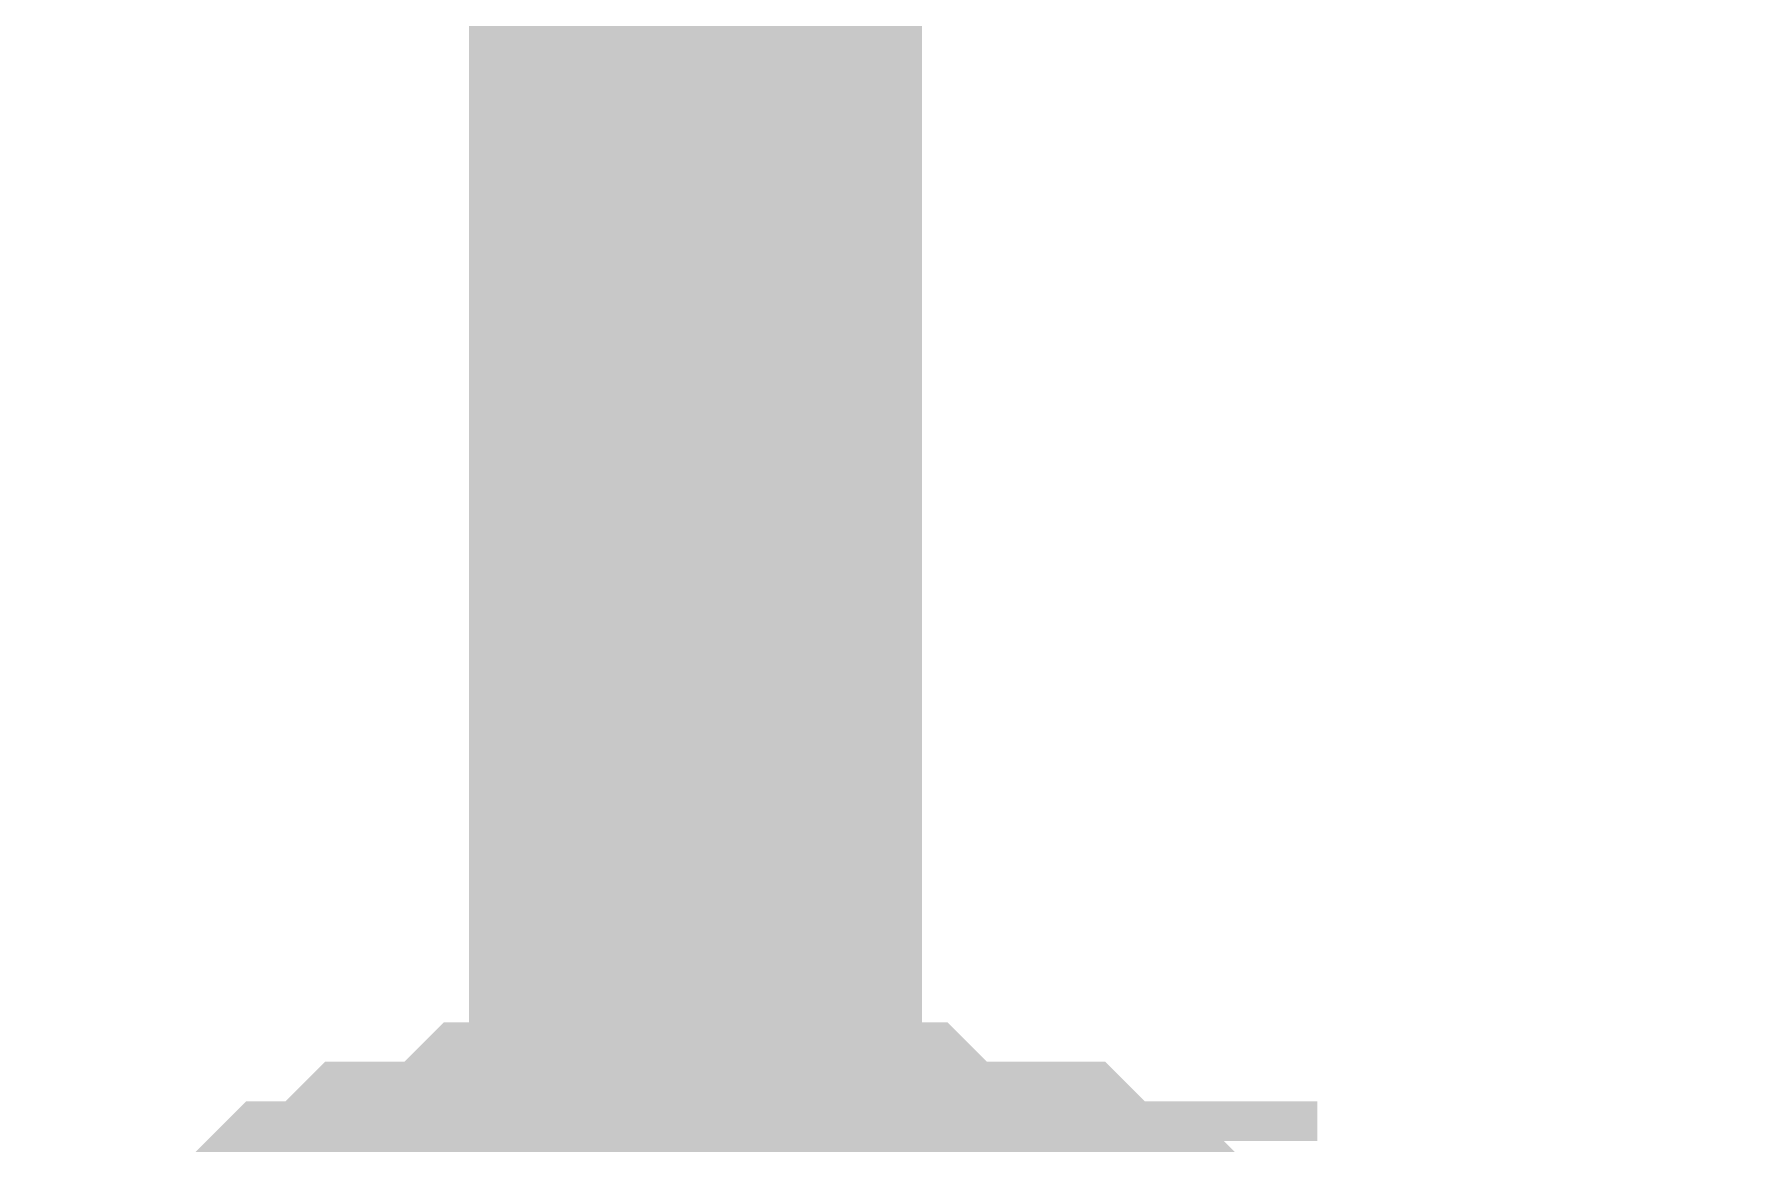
# Model space of a CAD drawing. Header units: inches. Extents: x 0 to 841, y 0 to 594.
# Drawn here: x 609.565 to 610.7, y 373.057 to 373.791 of the extents above; entities that cross this region are included whole.
import ezdxf

# ---------------------------------------------------------------- set-up
doc = ezdxf.new("R2010")
doc.units = ezdxf.units.IN
doc.layers.add('Sheet', color=255, linetype='Continuous')

msp = doc.modelspace()

# ---------------------------------------------------------------- linework, layer by layer
at = {"layer": 'Sheet'}
for points in [[(610.002, 397.4982, 0.2997, 0.2997, 0), (610.002, 372.4912, 0.2997, 0.2997, 0), (610.002, 329.9768, 0.2997, 0.2997, 0), (782.5188, 329.9768, 0.2997, 0.2997, 0), (782.5188, 437.4779, 0.2997, 0.2997, 0), (790.0184, 437.4779, 0.2997, 0.2997, 0)], [(609.7145, 372.8832, 0.2997, 0.2997, 0), (609.7407, 372.9093, 0.2997, 0.2997, 0), (609.7407, 372.9093, 0.2997, 0.2997, 0), (609.7668, 372.9354, 0.2997, 0.2997, 0), (609.7929, 372.9354, 0.2997, 0.2997, 0), (609.8191, 372.9616, 0.2997, 0.2997, 0), (609.8452, 372.9616, 0.2997, 0.2997, 0), (609.8713, 372.9616, 0.2997, 0.2997, 0), (609.8713, 372.9616, 0.2997, 0.2997, 0), (609.8975, 372.9877, 0.2997, 0.2997, 0), (609.9236, 372.9877, 0.2997, 0.2997, 0), (609.9497, 372.9877, 0.2997, 0.2997, 0), (609.9759, 372.9877, 0.2997, 0.2997, 0), (610.002, 372.9877, 0.2997, 0.2997, 0)], [(609.7145, 372.8832, 0.2997, 0.2997, 0), (609.7407, 372.9093, 0.2997, 0.2997, 0), (609.7407, 372.9093, 0.2997, 0.2997, 0), (609.7668, 372.9354, 0.2997, 0.2997, 0), (609.7929, 372.9354, 0.2997, 0.2997, 0), (609.8191, 372.9616, 0.2997, 0.2997, 0), (609.8452, 372.9616, 0.2997, 0.2997, 0), (609.8713, 372.9616, 0.2997, 0.2997, 0), (609.8713, 372.9616, 0.2997, 0.2997, 0), (609.8975, 372.9877, 0.2997, 0.2997, 0), (609.9236, 372.9877, 0.2997, 0.2997, 0), (609.9497, 372.9877, 0.2997, 0.2997, 0), (609.9759, 372.9877, 0.2997, 0.2997, 0), (610.002, 372.9877, 0.2997, 0.2997, 0)], [(609.7145, 372.8832, 0.2997, 0.2997, 0), (609.7407, 372.9093, 0.2997, 0.2997, 0), (609.7407, 372.9093, 0.2997, 0.2997, 0), (609.7668, 372.9354, 0.2997, 0.2997, 0), (609.7929, 372.9354, 0.2997, 0.2997, 0), (609.8191, 372.9616, 0.2997, 0.2997, 0), (609.8452, 372.9616, 0.2997, 0.2997, 0), (609.8713, 372.9616, 0.2997, 0.2997, 0), (609.8713, 372.9616, 0.2997, 0.2997, 0), (609.8975, 372.9877, 0.2997, 0.2997, 0), (609.9236, 372.9877, 0.2997, 0.2997, 0), (609.9497, 372.9877, 0.2997, 0.2997, 0), (609.9759, 372.9877, 0.2997, 0.2997, 0), (610.002, 372.9877, 0.2997, 0.2997, 0)], [(609.7145, 372.8832, 0.2997, 0.2997, 0), (609.7407, 372.9093, 0.2997, 0.2997, 0), (609.7407, 372.9093, 0.2997, 0.2997, 0), (609.7668, 372.9354, 0.2997, 0.2997, 0), (609.7929, 372.9354, 0.2997, 0.2997, 0), (609.8191, 372.9616, 0.2997, 0.2997, 0), (609.8452, 372.9616, 0.2997, 0.2997, 0), (609.8713, 372.9616, 0.2997, 0.2997, 0), (609.8713, 372.9616, 0.2997, 0.2997, 0), (609.8975, 372.9877, 0.2997, 0.2997, 0), (609.9236, 372.9877, 0.2997, 0.2997, 0), (609.9497, 372.9877, 0.2997, 0.2997, 0), (609.9759, 372.9877, 0.2997, 0.2997, 0), (610.002, 372.9877, 0.2997, 0.2997, 0)], [(610.002, 372.9877, 0.2997, 0.2997, 0), (610.002, 372.9877, 0.2997, 0.2997, 0)], [(610.002, 372.9877, 0.2997, 0.2997, 0), (610.0281, 372.9877, 0.2997, 0.2997, 0), (610.0543, 372.9877, 0.2997, 0.2997, 0), (610.0804, 372.9877, 0.2997, 0.2997, 0), (610.1065, 372.9877, 0.2997, 0.2997, 0), (610.1326, 372.9616, 0.2997, 0.2997, 0), (610.1588, 372.9616, 0.2997, 0.2997, 0), (610.1849, 372.9616, 0.2997, 0.2997, 0), (610.211, 372.9616, 0.2997, 0.2997, 0), (610.2372, 372.9354, 0.2997, 0.2997, 0), (610.2633, 372.9354, 0.2997, 0.2997, 0), (610.2633, 372.9093, 0.2997, 0.2997, 0), (610.2894, 372.9093, 0.2997, 0.2997, 0), (610.3156, 372.8832, 0.2997, 0.2997, 0)], [(610.002, 372.9877, 0.2997, 0.2997, 0), (610.002, 372.9877, 0.2997, 0.2997, 0)], [(610.002, 372.9877, 0.2997, 0.2997, 0), (610.0281, 372.9877, 0.2997, 0.2997, 0), (610.0543, 372.9877, 0.2997, 0.2997, 0), (610.0804, 372.9877, 0.2997, 0.2997, 0), (610.1065, 372.9877, 0.2997, 0.2997, 0), (610.1326, 372.9616, 0.2997, 0.2997, 0), (610.1588, 372.9616, 0.2997, 0.2997, 0), (610.1849, 372.9616, 0.2997, 0.2997, 0), (610.211, 372.9616, 0.2997, 0.2997, 0), (610.2372, 372.9354, 0.2997, 0.2997, 0), (610.2633, 372.9354, 0.2997, 0.2997, 0), (610.2633, 372.9093, 0.2997, 0.2997, 0), (610.2894, 372.9093, 0.2997, 0.2997, 0), (610.3156, 372.8832, 0.2997, 0.2997, 0)], [(610.002, 372.9877, 0.2997, 0.2997, 0), (610.002, 372.9877, 0.2997, 0.2997, 0)], [(610.002, 372.9877, 0.2997, 0.2997, 0), (610.0281, 372.9877, 0.2997, 0.2997, 0), (610.0543, 372.9877, 0.2997, 0.2997, 0), (610.0804, 372.9877, 0.2997, 0.2997, 0), (610.1065, 372.9877, 0.2997, 0.2997, 0), (610.1326, 372.9616, 0.2997, 0.2997, 0), (610.1588, 372.9616, 0.2997, 0.2997, 0), (610.1849, 372.9616, 0.2997, 0.2997, 0), (610.211, 372.9616, 0.2997, 0.2997, 0), (610.2372, 372.9354, 0.2997, 0.2997, 0), (610.2633, 372.9354, 0.2997, 0.2997, 0), (610.2633, 372.9093, 0.2997, 0.2997, 0), (610.2894, 372.9093, 0.2997, 0.2997, 0), (610.3156, 372.8832, 0.2997, 0.2997, 0)], [(610.002, 372.9877, 0.2997, 0.2997, 0), (610.002, 372.9877, 0.2997, 0.2997, 0)], [(610.002, 372.9877, 0.2997, 0.2997, 0), (610.0281, 372.9877, 0.2997, 0.2997, 0), (610.0543, 372.9877, 0.2997, 0.2997, 0), (610.0804, 372.9877, 0.2997, 0.2997, 0), (610.1065, 372.9877, 0.2997, 0.2997, 0), (610.1326, 372.9616, 0.2997, 0.2997, 0), (610.1588, 372.9616, 0.2997, 0.2997, 0), (610.1849, 372.9616, 0.2997, 0.2997, 0), (610.211, 372.9616, 0.2997, 0.2997, 0), (610.2372, 372.9354, 0.2997, 0.2997, 0), (610.2633, 372.9354, 0.2997, 0.2997, 0), (610.2633, 372.9093, 0.2997, 0.2997, 0), (610.2894, 372.9093, 0.2997, 0.2997, 0), (610.3156, 372.8832, 0.2997, 0.2997, 0)]]:
    msp.add_lwpolyline(points, format="xyseb", dxfattribs=at)

doc.saveas('drawing.dxf')
